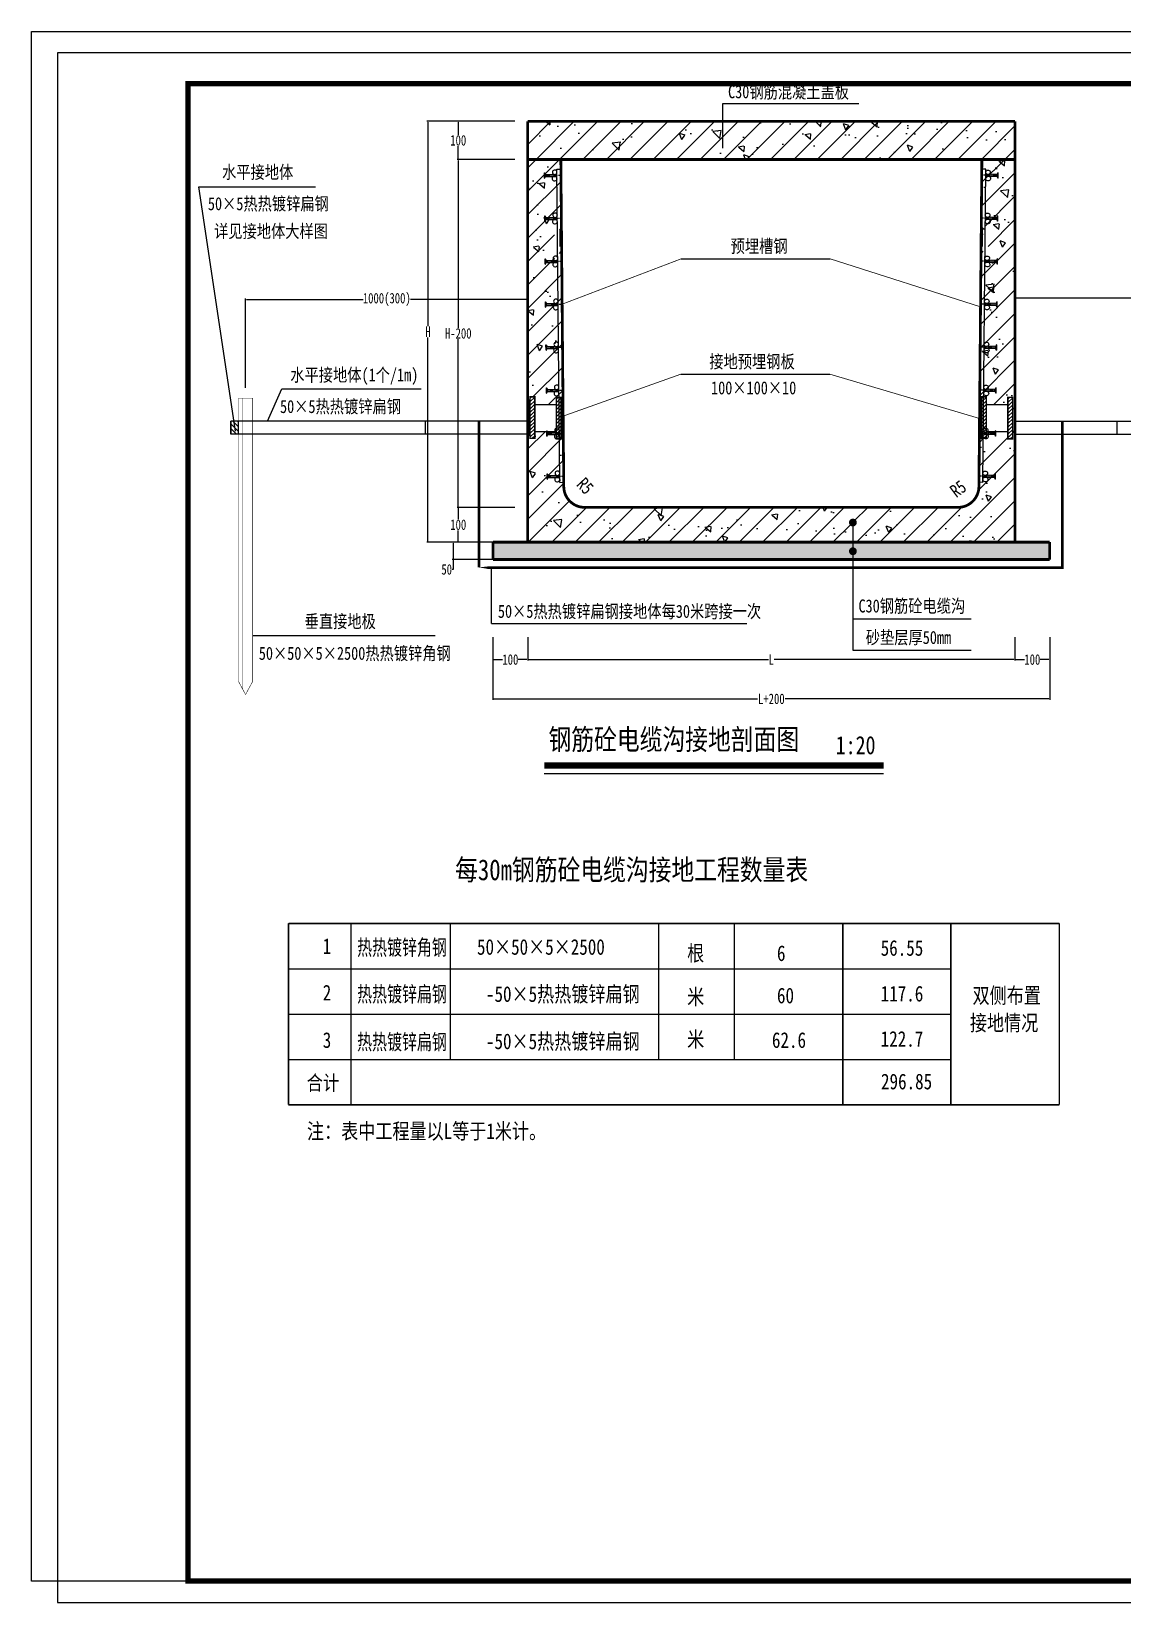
# Model space of a CAD drawing. Extents: x 468464 to 890083, y 3371610 to 6748633.
# Drawn here: x 470628.6 to 470837.6, y 3371609.6 to 3371910.7 of the extents above; entities that cross this region are included whole.
import ezdxf
from ezdxf.enums import TextEntityAlignment as Align

# ---------------------------------------------------------------- set-up
doc = ezdxf.new("R2010")
doc.units = 0
doc.header["$PDSIZE"] = 0.2
for name, pattern in [('CENTER2', [28.575000000000003, 19.05, -3.175, 3.175, -3.175]), ('DASHED', [0.75, 0.5, -0.25]), ('DOTE', [2.4200000000000004, 2, -0.2, 0.02, -0.2])]:
    doc.linetypes.add(name, pattern=pattern)
doc.layers.get('0').update_dxf_attribs({"linetype": 'CONTINUOUS'})
doc.layers.get('Defpoints').update_dxf_attribs({"linetype": 'CONTINUOUS'})
for name, color, linetype in [('AXE', 1, 'CENTER2'), ('GPSCOMMON', 7, 'CONTINUOUS'), ('PL', 210, 'CONTINUOUS'), ('PP-COM', 7, 'CONTINUOUS'), ('REIN', 1, 'CONTINUOUS'), ('TU', 2, 'CONTINUOUS'), ('图框', 7, 'CONTINUOUS'), ('批量', 7, 'CONTINUOUS'), ('文本', 3, 'CONTINUOUS'), ('标注', 4, 'CONTINUOUS'), ('钢筋', 6, 'CONTINUOUS')]:
    doc.layers.add(name, color=color, linetype=linetype)
doc.styles.get("Standard").update_dxf_attribs({"font": '', "width": 0.75})
doc.styles.add('XC02', font='', dxfattribs={"width": 0.8})
doc.styles.add('简宋体', font='', dxfattribs={"width": 0.8})
doc.styles.get('Standard').set_extended_font_data('SimSun')
doc.styles.get('XC02').set_extended_font_data('NSimSun')
doc.styles.get('简宋体').set_extended_font_data('NSimSun')
doc.dimstyles.get("Standard").update_dxf_attribs({"dimtxt": 2, "dimasz": 0.18, "dimexe": 0.18, "dimexo": 0.0625, "dimgap": 0.09, "dimtad": 0, "dimtih": 1, "dimtoh": 1, "dimzin": 0, "dimdsep": 46, "dimtxsty": 'Standard', "dimcen": 0.09, "dimadec": 0, "dimazin": 0, "dimtfac": 1, "dimtofl": 0, "dimtmove": 0, "dimatfit": 3, "dimfxl": 0.18, "dimtolj": 1, "dimtzin": 0, "dimarcsym": 0})
pattern_1 = [(44.99999999999995, (471432.4959023006, 3391451.93319536), (-2.245064030267284, 2.245064030267291), [])]

# ---------------------------------------------------------------- blocks, each defined once
blk = doc.blocks.new('*D22')
at = {"layer": 'Defpoints', "color": 0}
for p in [(470721.2590880781, 3371893.475137397), (470710.3374790174, 3371886.141804064), (470721.2590880781, 3371886.141804064)]:
    blk.add_point(p, dxfattribs=at)
at = {"layer": '标注', "color": 0, "lineweight": -2}
for p, q in [((470721.1965880781, 3371893.475137397), (470710.1574790174, 3371893.475137397)), ((470710.3374790174, 3371893.295137397), (470710.3374790174, 3371890.898470731)), ((470710.3374790174, 3371886.321804064), (470710.3374790174, 3371888.718470731)), ((470721.1965880781, 3371886.141804064), (470710.1574790174, 3371886.141804064))]:
    blk.add_line(p, q, dxfattribs=at)
at = {"layer": '标注', "color": 0}
for points in [[(470710.3074790174, 3371893.295137397), (470710.3674790174, 3371893.295137397), (470710.3374790174, 3371893.475137397)], [(470710.3074790174, 3371886.321804064), (470710.3674790174, 3371886.321804064), (470710.3374790174, 3371886.141804064)]]:
    blk.add_solid(points, dxfattribs=at)
at = {"layer": '标注', "color": 0, "insert": (470710.3374790169, 3371889.808470731), "char_height": 2, "attachment_point": 5}
blk.add_mtext('\\A1;100', dxfattribs=at)
blk = doc.blocks.new('*D23')
at = {"layer": 'Defpoints', "color": 0}
for p in [(470721.2590880781, 3371886.141804064), (470710.3374790174, 3371819.475137397), (470721.2590880781, 3371819.475137397)]:
    blk.add_point(p, dxfattribs=at)
at = {"layer": '标注', "color": 0, "lineweight": -2}
for p, q in [((470721.1965880781, 3371886.141804064), (470710.1574790174, 3371886.141804064)), ((470710.3374790174, 3371885.961804064), (470710.3374790174, 3371853.898470731)), ((470710.3374790174, 3371819.655137397), (470710.3374790174, 3371851.718470731)), ((470721.1965880781, 3371819.475137397), (470710.1574790174, 3371819.475137397))]:
    blk.add_line(p, q, dxfattribs=at)
at = {"layer": '标注', "color": 0}
for points in [[(470710.3074790174, 3371885.961804064), (470710.3674790174, 3371885.961804064), (470710.3374790174, 3371886.141804064)], [(470710.3074790174, 3371819.655137397), (470710.3674790174, 3371819.655137397), (470710.3374790174, 3371819.475137397)]]:
    blk.add_solid(points, dxfattribs=at)
at = {"layer": '标注', "color": 0, "insert": (470710.3374790169, 3371852.808470731), "char_height": 2, "attachment_point": 5}
blk.add_mtext('\\A1;H-200', dxfattribs=at)
blk = doc.blocks.new('*D24')
at = {"layer": 'Defpoints', "color": 0}
for p in [(470721.2590880781, 3371819.475137397), (470710.3374790174, 3371812.808470731), (470721.2590880781, 3371812.808470731)]:
    blk.add_point(p, dxfattribs=at)
at = {"layer": '标注', "color": 0, "lineweight": -2}
for p, q in [((470721.1965880781, 3371819.475137397), (470710.1574790174, 3371819.475137397)), ((470710.3374790174, 3371819.295137397), (470710.3374790174, 3371817.231804064)), ((470710.3374790174, 3371812.988470731), (470710.3374790174, 3371815.051804064)), ((470721.1965880781, 3371812.808470731), (470710.1574790174, 3371812.808470731))]:
    blk.add_line(p, q, dxfattribs=at)
at = {"layer": '标注', "color": 0}
for points in [[(470710.3074790174, 3371819.295137397), (470710.3674790174, 3371819.295137397), (470710.3374790174, 3371819.475137397)], [(470710.3074790174, 3371812.988470731), (470710.3674790174, 3371812.988470731), (470710.3374790174, 3371812.808470731)]]:
    blk.add_solid(points, dxfattribs=at)
at = {"layer": '标注', "color": 0, "insert": (470710.3374790169, 3371816.141804064), "char_height": 2, "attachment_point": 5}
blk.add_mtext('\\A1;100', dxfattribs=at)
blk = doc.blocks.new('*D25')
at = {"layer": 'Defpoints', "color": 0}
for p in [(470721.2590880781, 3371812.808470731), (470709.3464237407, 3371809.475137397), (470721.2590880781, 3371809.475137397)]:
    blk.add_point(p, dxfattribs=at)
at = {"layer": '标注', "color": 0, "lineweight": -2}
for p, q in [((470721.1965880781, 3371812.808470731), (470709.1664237407, 3371812.808470731)), ((470709.3464237407, 3371812.628470731), (470709.3464237407, 3371809.655137397)), ((470721.1965880781, 3371809.475137397), (470709.1664237407, 3371809.475137397)), ((470709.3464237407, 3371809.475137397), (470709.3464237407, 3371807.568430682)), ((470709.3464237407, 3371807.568430682), (470709.1664237407, 3371807.568430682))]:
    blk.add_line(p, q, dxfattribs=at)
at = {"layer": '标注', "color": 0}
for points in [[(470709.3164237406, 3371812.628470731), (470709.3764237407, 3371812.628470731), (470709.3464237407, 3371812.808470731)], [(470709.3164237406, 3371809.655137397), (470709.3764237407, 3371809.655137397), (470709.3464237407, 3371809.475137397)]]:
    blk.add_solid(points, dxfattribs=at)
at = {"layer": '标注', "color": 0, "insert": (470708.1264237402, 3371807.568430682), "char_height": 2, "attachment_point": 5}
blk.add_mtext('\\A1;50', dxfattribs=at)
blk = doc.blocks.new('*D26')
at = {"layer": 'Defpoints', "color": 0}
for p in [(470720.7258836136, 3371893.475137397), (470704.5199634954, 3371812.808470731), (470720.7258836136, 3371812.808470731)]:
    blk.add_point(p, dxfattribs=at)
at = {"layer": '标注', "color": 0, "lineweight": -2}
for p, q in [((470720.6633836136, 3371893.475137397), (470704.3399634954, 3371893.475137397)), ((470704.5199634954, 3371893.295137397), (470704.5199634954, 3371854.231804064)), ((470704.5199634954, 3371812.988470731), (470704.5199634954, 3371852.051804064)), ((470720.6633836136, 3371812.808470731), (470704.3399634954, 3371812.808470731))]:
    blk.add_line(p, q, dxfattribs=at)
at = {"layer": '标注', "color": 0}
for points in [[(470704.4899634953, 3371893.295137397), (470704.5499634954, 3371893.295137397), (470704.5199634954, 3371893.475137397)], [(470704.4899634953, 3371812.988470731), (470704.5499634954, 3371812.988470731), (470704.5199634954, 3371812.808470731)]]:
    blk.add_solid(points, dxfattribs=at)
at = {"layer": '标注', "color": 0, "insert": (470704.5199634949, 3371853.141804064), "char_height": 2, "attachment_point": 5}
blk.add_mtext('\\A1;H', dxfattribs=at)
blk = doc.blocks.new('*D27')
at = {"layer": 'Defpoints', "color": 0}
for p in [(470716.9896857399, 3371790.514914789), (470823.6563524065, 3371790.514914789), (470823.6563524065, 3371782.764546426)]:
    blk.add_point(p, dxfattribs=at)
at = {"layer": '标注', "color": 0, "lineweight": -2}
for p, q in [((470716.9896857399, 3371790.452414789), (470716.9896857399, 3371782.584546425)), ((470823.6563524065, 3371790.452414789), (470823.6563524065, 3371782.584546425)), ((470717.1696857398, 3371782.764546426), (470767.6538524065, 3371782.764546426)), ((470823.4763524065, 3371782.764546426), (470772.9921857399, 3371782.764546426))]:
    blk.add_line(p, q, dxfattribs=at)
at = {"layer": '标注', "color": 0}
for points in [[(470717.1696857398, 3371782.794546425), (470717.1696857398, 3371782.734546426), (470716.9896857399, 3371782.764546426)], [(470823.4763524065, 3371782.794546425), (470823.4763524065, 3371782.734546426), (470823.6563524065, 3371782.764546426)]]:
    blk.add_solid(points, dxfattribs=at)
at = {"layer": '标注', "color": 0, "insert": (470770.3230190732, 3371782.764546426), "char_height": 2, "attachment_point": 5}
blk.add_mtext('\\A1;L+200', dxfattribs=at)
blk = doc.blocks.new('*D28')
at = {"layer": 'Defpoints', "color": 0}
for p in [(470716.9896857399, 3371794.666442458), (470723.6563524065, 3371794.666442458), (470723.6563524065, 3371790.296113736)]:
    blk.add_point(p, dxfattribs=at)
at = {"layer": '标注', "color": 0, "lineweight": -2}
for p, q in [((470716.9896857399, 3371794.603942458), (470716.9896857399, 3371790.116113736)), ((470723.6563524065, 3371794.603942458), (470723.6563524065, 3371790.116113736)), ((470717.1696857398, 3371790.296113736), (470718.8080190732, 3371790.296113736)), ((470723.4763524065, 3371790.296113736), (470721.8380190732, 3371790.296113736))]:
    blk.add_line(p, q, dxfattribs=at)
at = {"layer": '标注', "color": 0}
for points in [[(470717.1696857398, 3371790.326113736), (470717.1696857398, 3371790.266113737), (470716.9896857399, 3371790.296113736)], [(470723.4763524065, 3371790.326113736), (470723.4763524065, 3371790.266113737), (470723.6563524065, 3371790.296113736)]]:
    blk.add_solid(points, dxfattribs=at)
at = {"layer": '标注', "color": 0, "insert": (470720.3230190732, 3371790.296113736), "char_height": 2, "attachment_point": 5}
blk.add_mtext('\\A1;100', dxfattribs=at)
blk = doc.blocks.new('*D29')
at = {"layer": 'Defpoints', "color": 0}
for p in [(470723.6563555161, 3371794.671086057), (470816.9896438872, 3371794.541442472), (470816.9896438872, 3371790.296113736)]:
    blk.add_point(p, dxfattribs=at)
at = {"layer": '标注', "color": 0, "lineweight": -2}
for p, q in [((470723.6563555161, 3371794.608586057), (470723.6563555161, 3371790.116113736)), ((470816.9896438872, 3371794.478942472), (470816.9896438872, 3371790.116113736)), ((470723.836355516, 3371790.296113736), (470769.766333035, 3371790.296113736)), ((470816.8096438872, 3371790.296113736), (470770.8796663682, 3371790.296113736))]:
    blk.add_line(p, q, dxfattribs=at)
at = {"layer": '标注', "color": 0}
for points in [[(470723.836355516, 3371790.326113736), (470723.836355516, 3371790.266113737), (470723.6563555161, 3371790.296113736)], [(470816.8096438872, 3371790.326113736), (470816.8096438872, 3371790.266113737), (470816.9896438872, 3371790.296113736)]]:
    blk.add_solid(points, dxfattribs=at)
at = {"layer": '标注', "color": 0, "insert": (470770.3229997016, 3371790.296113736), "char_height": 2, "attachment_point": 5}
blk.add_mtext('\\A1;L', dxfattribs=at)
blk = doc.blocks.new('*D30')
at = {"layer": 'Defpoints', "color": 0}
for p in [(470816.9896857399, 3371794.666442458), (470823.6563524065, 3371794.666442458), (470823.6563524065, 3371790.296113736)]:
    blk.add_point(p, dxfattribs=at)
at = {"layer": '标注', "color": 0, "lineweight": -2}
for p, q in [((470816.9896857399, 3371794.603942458), (470816.9896857399, 3371790.116113736)), ((470823.6563524065, 3371794.603942458), (470823.6563524065, 3371790.116113736)), ((470817.1696857398, 3371790.296113736), (470818.8080190732, 3371790.296113736)), ((470823.4763524065, 3371790.296113736), (470821.8380190732, 3371790.296113736))]:
    blk.add_line(p, q, dxfattribs=at)
at = {"layer": '标注', "color": 0}
for points in [[(470817.1696857398, 3371790.326113736), (470817.1696857398, 3371790.266113737), (470816.9896857399, 3371790.296113736)], [(470823.4763524065, 3371790.326113736), (470823.4763524065, 3371790.266113737), (470823.6563524065, 3371790.296113736)]]:
    blk.add_solid(points, dxfattribs=at)
at = {"layer": '标注', "color": 0, "insert": (470820.3230190732, 3371790.296113736), "char_height": 2, "attachment_point": 5}
blk.add_mtext('\\A1;100', dxfattribs=at)
blk = doc.blocks.new('*D31')
at = {"layer": 'Defpoints', "color": 0}
for p in [(470723.7036799752, 3371859.308170541), (470669.5924863773, 3371842.33908035), (470723.7036799752, 3371842.33908035)]:
    blk.add_point(p, dxfattribs=at)
at = {"layer": 'PP-COM', "color": 0, "lineweight": -2}
for p, q in [((470669.5924863773, 3371842.40158035), (470669.5924863773, 3371859.488170541)), ((470669.7724863773, 3371859.308170541), (470692.1122498429, 3371859.308170541)), ((470723.5236799752, 3371859.308170541), (470701.1839165096, 3371859.308170541)), ((470723.7036799752, 3371842.40158035), (470723.7036799752, 3371859.488170541))]:
    blk.add_line(p, q, dxfattribs=at)
at = {"layer": 'PP-COM', "color": 0}
for points in [[(470669.7724863773, 3371859.338170541), (470669.7724863773, 3371859.278170541), (470669.5924863773, 3371859.308170541)], [(470723.5236799752, 3371859.338170541), (470723.5236799752, 3371859.278170541), (470723.7036799752, 3371859.308170541)]]:
    blk.add_solid(points, dxfattribs=at)
at = {"layer": 'PP-COM', "color": 0, "insert": (470696.6480831762, 3371859.308170541), "char_height": 2, "attachment_point": 5}
blk.add_mtext('\\A1;1000(300)', dxfattribs=at)
blk = doc.blocks.new('*D32')
at = {"layer": 'Defpoints', "color": 0}
for p in [(470816.9896857398, 3371859.663974748), (470816.9896857398, 3371842.40158035), (470871.8873568259, 3371842.40158035)]:
    blk.add_point(p, dxfattribs=at)
at = {"layer": 'PP-COM', "color": 0, "lineweight": -2}
for p, q in [((470816.9896857398, 3371842.46408035), (470816.9896857398, 3371859.843974749)), ((470871.8873568259, 3371842.46408035), (470871.8873568259, 3371859.843974749)), ((470817.1696857398, 3371859.663974748), (470839.9026879495, 3371859.663974748)), ((470871.7073568259, 3371859.663974748), (470848.9743546162, 3371859.663974748))]:
    blk.add_line(p, q, dxfattribs=at)
at = {"layer": 'PP-COM', "color": 0}
for points in [[(470817.1696857398, 3371859.693974748), (470817.1696857398, 3371859.633974749), (470816.9896857398, 3371859.663974748)], [(470871.7073568259, 3371859.693974748), (470871.7073568259, 3371859.633974749), (470871.8873568259, 3371859.663974748)]]:
    blk.add_solid(points, dxfattribs=at)
at = {"layer": 'PP-COM', "color": 0, "insert": (470844.4385212829, 3371859.663974748), "char_height": 2, "attachment_point": 5}
blk.add_mtext('\\A1;1000(300)', dxfattribs=at)
blk = doc.blocks.new('anchor')
at = {"layer": 'AXE', "color": 251, "linetype": 'DOTE', "ltscale": 0.1}
blk.add_line((972817.0503855292, -242657.0675633852), (973777.0503855292, -242657.0675633852), dxfattribs=at)
at = {"layer": 'REIN', "linetype": 'Continuous'}
for p, q in [((972817.0503855292, -242807.0675633852), (972817.0503855292, -242507.0675633852)), ((972817.0503855292, -242507.0675633852), (972837.0503855292, -242507.0675633852)), ((972817.0503855292, -242564.9790177071), (972837.0503855292, -242564.9790177071)), ((972817.0503855292, -242657.0675633852), (972837.0503855292, -242657.0675633852)), ((972817.0503855292, -242745.3366053549), (972837.0503855292, -242745.3366053549)), ((972817.0503855292, -242807.0675633852), (972837.0503855292, -242807.0675633852)), ((972837.0503855292, -242807.0675633852), (972837.0503855292, -242507.0675633852)), ((972837.0503855292, -242517.0675633852), (972877.0503855292, -242597.0675633852)), ((972837.0503855292, -242797.0675633852), (972877.0503855292, -242717.0675633852)), ((972877.0503855292, -242597.0675633852), (973487.0503855292, -242597.0675633852)), ((972877.0503855292, -242717.0675633852), (972877.0503855292, -242597.0675633852)), ((972877.0503855292, -242717.0675633852), (973487.0503855292, -242717.0675633852)), ((972877.0503855292, -242717.0675633852), (972877.0503855292, -242717.0675633852)), ((973467.0503855292, -242597.0675633852), (973467.0503855292, -242717.0675633852)), ((973487.0503855292, -242597.0675633852), (973519.1438612695, -242559.2966869849)), ((973487.0503855292, -242597.0675633852), (973487.0503855292, -242717.0675633852)), ((973487.0503855292, -242717.0675633852), (973520.9722863444, -242754.8384397849)), ((973547.0503855293, -242469.853967885), (973547.0503855292, -242449.293433007))]:
    blk.add_line(p, q, dxfattribs=at)
for centre, radius, start, end in [((973415.1896960151, -242477.787688197), 132.0991497215213, 321.9005046836475, 3.44318954000116), ((973402.9485898829, -242837.7727173387), 144.2486995428339, 357.4139602319349, 35.09539660092105)]:
    blk.add_arc(centre, radius, start, end, dxfattribs=at)
blk = doc.blocks.new('channel')
at = {"layer": 'REIN', "linetype": 'Continuous'}
for p, q in [((985737.702346428, -270799.7705631467), (985737.702346428, -252599.7705631467)), ((985737.702346428, -252599.7705631467), (985967.702346428, -252599.7705631467)), ((985967.702346428, -270799.7705631467), (985967.702346428, -252599.7705631467)), ((985737.7023464278, -270636.9841586464), (985737.702346428, -270705.6123052601)), ((985737.702346428, -270799.7705631467), (985967.702346428, -270799.7705631467))]:
    blk.add_line(p, q, dxfattribs=at)
at = {"layer": 'REIN', "color": 1, "linetype": 'Continuous'}
for p in [(12190.65196089877, -10292.70299976147), (12190.65196089877, -10292.70299976147), (12190.65196089877, -12792.70299976147), (12190.65196089877, -15292.70299976147), (12190.65196089877, -15292.70299976147), (12190.65196089877, -17792.70299976147), (12190.65196089877, -20292.70299976147), (12190.65196089877, -20292.70299976147), (12190.65196089877, -22792.70299976147), (12190.65196089877, -25292.70299976147), (12190.65196089877, -27792.70299976147)]:
    blk.add_blockref('anchor', p, dxfattribs=at)

msp = doc.modelspace()

# ---------------------------------------------------------------- hatches: boundary and pattern name
h = msp.add_hatch()
h.set_pattern_fill('ANSI31', color=4, scale=0.9999999999999993, angle=37.88199843265832, style=0)
h.set_pattern_definition(pattern_1)
h.paths.add_polyline_path([(470816.9896857398, 3371893.475137397), (470723.6563524065, 3371893.475137397), (470723.6563524065, 3371886.141804064), (470810.6563524065, 3371886.141804064), (470816.9896857399, 3371886.141804064)])
at = {"layer": 'PP-COM'}
h = msp.add_hatch(dxfattribs=at)
h.set_pattern_fill('ANSI31', color=4, scale=0.9999999999999993, angle=37.88199843265832, style=0)
h.set_pattern_definition(pattern_1)
h.paths.add_polyline_path([(470816.9896857398, 3371886.141804064), (470810.6563524065, 3371886.141804064), (470810.2087368916, 3371836.498665826), (470810.6008971781, 3371836.382337228), (470810.600897178, 3371840.649064934), (470811.5185219063, 3371840.649064934), (470811.5185219063, 3371839.161993466), (470815.6470522106, 3371839.161993466), (470815.6470522106, 3371840.55386746), (470816.5646769389, 3371840.55386746), (470816.5646769389, 3371832.610224093), (470815.6470522106, 3371832.610224093), (470815.6470522106, 3371833.98079202), (470811.5185219063, 3371833.98079202), (470811.5185219063, 3371832.705421567), (470810.6008971781, 3371832.705421567), (470810.600897178, 3371836.382337228), (470810.2087368916, 3371836.498665826), (470810.0909829193, 3371823.439072206, -0.411575173038711), (470806.0911455099, 3371819.475137397), (470734.5548926364, 3371819.475137397, -0.4115751730389768), (470730.555055227, 3371823.439072206), (470730.4329055354, 3371836.986176412), (470730.0474690047, 3371836.84878285), (470730.0474690047, 3371832.610224093), (470729.1298442764, 3371832.610224093), (470729.1298442764, 3371833.98079202), (470725.0013139722, 3371833.98079202), (470725.0013139722, 3371832.705421567), (470724.0836892438, 3371832.705421567), (470724.0836892438, 3371840.649064934), (470725.0013139722, 3371840.649064934), (470725.0013139722, 3371839.161993466), (470729.1298442764, 3371839.161993466), (470729.1298442764, 3371840.55386746), (470730.0474690047, 3371840.55386746), (470730.0474690047, 3371836.84878285), (470730.4329055354, 3371836.986176412), (470729.9896857399, 3371886.141804064), (470723.6563524065, 3371886.141804064), (470723.6563524065, 3371812.808470731), (470785.9493591469, 3371812.808470731), (470785.9493591469, 3371816.190159291, -0.4142135623780676), (470785.5743591469, 3371816.565159291, -1), (470786.3243591469, 3371816.565159291, -0.4142135623674122), (470785.9493591469, 3371816.190159291), (470785.9493591469, 3371812.808470731), (470816.9896857399, 3371812.808470731)])
h.paths.add_polyline_path([(470729.7054689799, 3371865.202684213), (470728.7878442516, 3371865.202684213), (470728.7878442516, 3371873.146327581), (470729.7054689799, 3371873.146327581)], flags=16)
h.paths.add_polyline_path([(470810.924942727, 3371865.380765583), (470810.924942727, 3371873.32440895), (470811.8425674553, 3371873.32440895), (470811.8425674553, 3371865.380765583)], flags=16)
at = {"layer": 'TU'}
h = msp.add_hatch(dxfattribs=at)
h.set_pattern_fill('AR-CONC', color=256, scale=0.06669999999999991, angle=127.8819984326584, style=0)
h.set_pattern_definition([(139.9999999999997, (471601.5192637322, 3389760.124479449), (1.063137005444855, 12.15171742203346), [1.270634999999998, -13.97698499999998]), (85.00000000000013, (471601.5192637322, 3389760.124479449), (-12.7434780802414, -2.35069649257697), [1.016507999999996, -11.18158799999997]), (190.4509999999999, (471601.6078580072, 3389761.137118849), (-11.68028307761345, 9.801064861119492), [1.079872999999995, -11.87860299999996]), (136.1841999999998, (471598.1309037321, 3389760.124479449), (2.804223273112928, 18.08097202750506), [1.905952499999995, -20.96547749999993]), (186.6355999999998, (471598.3645871822, 3389761.631225779), (-16.50328457786625, 15.83486243889804), [1.619809499999996, -17.81790449999994]), (81.18400000000001, (471598.1309037321, 3389760.124479449), (-16.50325536130184, 15.83488720778941), [1.524761999999999, -16.77238199999999]), (110.9999999999999, (471598.9779937322, 3389761.818659449), (6.821110085068073, 10.11271248502005), [1.270634999999996, -13.97698499999996]), (56.00000000000002, (471598.9779937322, 3389761.818659449), (-12.28533734035868, 4.12219529078808), [1.016507999999998, -11.18158799999999]), (161.4513999999998, (471599.5464178022, 3389762.661380599), (-5.464254609661006, 14.2348799343673), [1.079872999999998, -11.87860299999998]), (127.4999999999998, (471601.5192637322, 3389760.124479449), (-5.639821092839311, 0.206009836814482), [0, -11.04605359999992, 0, -11.35100599999993, 0, -11.22394249999993]), (97.49999999999977, (471601.5192637322, 3389760.124479449), (-6.682044340368559, 4.456871489437402), [0, -6.471767599999984, 0, -10.79192659999997, 0, -4.277804499999985]), (57.49999999999999, (471601.5192637322, 3389756.346458049), (0.3821072243113335, 9.043892697630316), [0, -4.235449999999994, 0, -13.21460399999999, 0, -17.53476299999998]), (47.49999999999996, (471601.5192637322, 3389754.652278049), (-1.695946951923294, 9.880216398447402), [0, -5.506084999999984, 0, -8.775852399999968, 0, -12.45222299999996])])
h.paths.add_polyline_path([(470723.6998547183, 3371893.475137397), (470723.6998547183, 3371886.141804064), (470810.6563524065, 3371886.141804064), (470816.946183428, 3371886.141804064), (470816.946183428, 3371893.475137397)])
h.paths.add_polyline_path([(470729.9896857399, 3371886.141804064), (470723.6563524065, 3371886.141804064), (470723.6563524065, 3371812.808470731), (470744.6063666738, 3371812.808470731), (470744.6063666738, 3371815.094207955), (470740.6647498354, 3371815.094207955), (470744.6063666738, 3371819.475137397), (470734.5548926364, 3371819.475137397, -0.4115751730387133), (470730.555055227, 3371823.439072206), (470730.4329055354, 3371836.986176412), (470730.0474690047, 3371836.84878285), (470730.0474690047, 3371832.610224093), (470729.1298442764, 3371832.610224093), (470729.1298442764, 3371833.98079202), (470725.0013139722, 3371833.98079202), (470725.0013139722, 3371832.705421567), (470724.0836892438, 3371832.705421567), (470724.0836892438, 3371840.649064934), (470725.0013139722, 3371840.649064934), (470725.0013139722, 3371839.161993466), (470729.1298442764, 3371839.161993466), (470729.1298442764, 3371840.55386746), (470730.0474690047, 3371840.55386746), (470730.0474690047, 3371836.84878285), (470730.4329055354, 3371836.986176412)])
h.paths.add_polyline_path([(470728.7878442516, 3371865.202684213), (470728.7878442516, 3371873.146327581), (470729.7054689799, 3371873.146327581), (470729.7054689799, 3371865.202684213)], flags=16)
h.paths.add_polyline_path([(470816.9896857398, 3371886.141804064), (470810.6563524065, 3371886.141804064), (470810.2087368916, 3371836.498665826), (470810.6008971781, 3371836.382337228), (470810.600897178, 3371840.649064934), (470811.5185219063, 3371840.649064934), (470811.5185219063, 3371839.161993466), (470815.6470522106, 3371839.161993466), (470815.6470522106, 3371840.55386746), (470816.5646769389, 3371840.55386746), (470816.5646769389, 3371832.610224093), (470815.6470522106, 3371832.610224093), (470815.6470522106, 3371833.98079202), (470811.5185219063, 3371833.98079202), (470811.5185219063, 3371832.705421567), (470810.6008971781, 3371832.705421567), (470810.6008971781, 3371836.382337228), (470810.2087368916, 3371836.498665826), (470810.0909829193, 3371823.439072206, -0.4115751730387112), (470806.0911455099, 3371819.475137397), (470744.6063666738, 3371819.475137397), (470748.5479835122, 3371815.094207955), (470744.6063666738, 3371815.094207955), (470744.6063666738, 3371812.808470731), (470785.9493591469, 3371812.808470731), (470785.9493591469, 3371816.315159291, -0.4142135623784228), (470785.6993591469, 3371816.565159291, -1), (470786.1993591469, 3371816.565159291, -0.4142135623677673), (470785.9493591469, 3371816.315159291), (470785.9493591469, 3371812.808470731), (470816.9896857399, 3371812.808470731)])
h.paths.add_polyline_path([(470811.8425674553, 3371865.380765583), (470810.924942727, 3371865.380765583), (470810.924942727, 3371873.32440895), (470811.8425674553, 3371873.32440895)], flags=16)
h = msp.add_hatch(dxfattribs=at)
h.set_pattern_fill('AR-SAND', color=256, scale=0.03333333333333328, angle=-8.905553108097847e-14, style=0)
h.set_pattern_definition([(37.49999999999994, (471297.948235867, 3371846.321606886), (-0.05333437653279871, 1.631377457764474), [0, -1.286933333333321, 0, -1.43933333333332, 0, -1.375833333333321]), (7.499999999999932, (471297.948235867, 3371846.321606886), (1.498410943793346, 2.38941700189451), [0, -0.6942666666666616, 0, -1.159933333333323, 0, -0.4444999999999975]), (327.4999999999995, (471296.906835867, 3371846.321606886), (2.636641234138193, 0.004790615595148706), [0, -0.4233333333333325, 0, -1.523999999999996, 0, -1.989666666666663]), (317.4999999999996, (471296.906835867, 3371846.321606886), (2.545188174907658, 0.7430977441907156), [0, -0.2116666666666662, 0, -0.9990666666666645, 0, -1.142999999999997])])
h.paths.add_polyline_path([(470823.6563524065, 3371809.475137397), (470823.6563524065, 3371812.808470731), (470716.9896857399, 3371812.808470731), (470716.9896857398, 3371809.475137397)])
at = {"layer": '标注'}
h = msp.add_hatch(dxfattribs=at)
h.set_pattern_fill('ANSI31', color=256, scale=0.1499999999999998, angle=37.88199843265832, style=0)
h.set_pattern_definition([(44.99999999999995, (471534.8166526881, 3389091.681685422), (-0.3367596045400925, 0.3367596045400936), [])])
h.paths.add_polyline_path([(470725.0013139722, 3371840.649064934), (470724.0836892438, 3371840.649064934), (470724.0836892438, 3371832.705421567), (470725.0013139722, 3371832.705421567)])
h = msp.add_hatch(dxfattribs=at)
h.set_pattern_fill('ANSI31', color=256, scale=0.1499999999999998, angle=37.88199843265832, style=0)
h.set_pattern_definition([(44.99999999999995, (471530.913568458, 3389091.378607278), (-0.3367596045400925, 0.3367596045400936), [])])
h.paths.add_polyline_path([(470730.0474690047, 3371840.55386746), (470729.1298442764, 3371840.55386746), (470729.1298442764, 3371832.610224093), (470730.0474690047, 3371832.610224093)])
h = msp.add_hatch(dxfattribs=at)
h.set_pattern_fill('ANSI31', color=256, scale=0.1499999999999998, angle=37.88199843265832, style=0)
h.set_pattern_definition([(44.99999999999995, (471621.3338606223, 3389091.681685422), (-0.3367596045400925, 0.3367596045400936), [])])
h.paths.add_polyline_path([(470811.5185219063, 3371840.649064934), (470810.600897178, 3371840.649064934), (470810.6008971781, 3371832.705421567), (470811.5185219063, 3371832.705421567)])
h = msp.add_hatch(dxfattribs=at)
h.set_pattern_fill('ANSI31', color=256, scale=0.1499999999999998, angle=37.88199843265832, style=0)
h.set_pattern_definition([(44.99999999999995, (471617.4307763922, 3389091.378607278), (-0.3367596045400925, 0.3367596045400936), [])])
h.paths.add_polyline_path([(470816.5646769389, 3371840.55386746), (470815.6470522106, 3371840.55386746), (470815.6470522106, 3371832.610224093), (470816.5646769389, 3371832.610224093)])

# ---------------------------------------------------------------- linework, layer by layer
msp.add_line((470666.7979494568, 3371833.526555238), (470666.7979494568, 3371836.026555238))
at = {"color": 4}
for p, q in [((470704.0491749184, 3371833.526555238), (470704.0491749184, 3371836.026555238)), ((470836.5968632278, 3371833.526555238), (470836.5968632278, 3371836.026555238))]:
    msp.add_line(p, q, dxfattribs=at)
at = {"layer": 'GPSCOMMON'}
for p, q in [((470761.0103444191, 3371896.899275478), (470787.0931495486, 3371896.899275478)), ((470761.0103444191, 3371888.312951261), (470761.0103444191, 3371896.899275478)), ((470729.8836605301, 3371869.475137397), (470729.8836605301, 3371872.808470731)), ((470811.1623776162, 3371872.808470731), (470810.7623776163, 3371872.808470731)), ((470810.7623776163, 3371869.475137397), (470810.7623776163, 3371872.808470731)), ((470753.0490951868, 3371867.136067397), (470781.6045245972, 3371867.136067397)), ((470752.9506295441, 3371845.01289433), (470781.5060589545, 3371845.01289433)), ((470724.0134397076, 3371836.514358275), (470724.0134397076, 3371839.847691608)), ((470810.4368538553, 3371836.514358275), (470810.4368538553, 3371839.847691608)), ((470724.0134397076, 3371836.514358275), (470724.0134397076, 3371833.181024942)), ((470730.209184291, 3371836.514358275), (470730.209184291, 3371833.181024942)), ((470810.4368538553, 3371836.514358275), (470810.4368538553, 3371833.181024942)), ((470785.9493591469, 3371816.239540932), (470785.9493591469, 3371798.403833717)), ((470722.3371634062, 3371812.808470731), (470715.2687647835, 3371812.808470731)), ((470722.3371634062, 3371809.475137397), (470709.8315331972, 3371809.475137397)), ((470785.9493591469, 3371798.403833717), (470785.9493591469, 3371792.106406058)), ((470785.9493591469, 3371798.132219817), (470808.6132849144, 3371798.132219817)), ((470785.9493591469, 3371792.106406058), (470808.6132849144, 3371792.106406058)), ((470726.8200016166, 3371768.479832537), (470791.8167975671, 3371768.479832537))]:
    msp.add_line(p, q, dxfattribs=at)
at = {"layer": 'GPSCOMMON', "color": 6}
for p, q in [((470677.8169729731, 3371739.74488464), (470825.4776914667, 3371739.74488464)), ((470677.8169729731, 3371739.74488464), (470825.4776914667, 3371739.74488464)), ((470708.8470323422, 3371713.67059458), (470708.8470323422, 3371739.74488464)), ((470748.7951392613, 3371713.67059458), (470748.7951392613, 3371739.74488464)), ((470763.2663702447, 3371713.67059458), (470763.2663702447, 3371739.74488464)), ((470677.8169729731, 3371731.053454619), (470804.7405843927, 3371731.053454619)), ((470678.3913263162, 3371731.053454619), (470804.7405843927, 3371731.053454619)), ((470677.8169729731, 3371722.362024599), (470804.7405843927, 3371722.362024599)), ((470678.3913263162, 3371722.362024599), (470784.5778306618, 3371722.362024599)), ((470677.8169729731, 3371713.67059458), (470804.7405843927, 3371713.67059458)), ((470677.8169729731, 3371704.979164559), (470825.4776914667, 3371704.979164559))]:
    msp.add_line(p, q, dxfattribs=at)
at = {"layer": 'GPSCOMMON', "lineweight": 20}
for points, const_width in [([(470723.6563524065, 3371893.475137397), (470816.9896857398, 3371893.475137397)], 0.5249999999999992), ([(470723.6563524065, 3371812.808470731), (470723.6563524065, 3371893.475137397)], 0.5249999999999992), ([(470816.9896857399, 3371812.808470731), (470816.9896857398, 3371893.475137397)], 0.5249999999999992), ([(470723.6563524065, 3371886.141804064), (470810.6563524065, 3371886.141804064)], 0.5249999999999992), ([(470730.555055227, 3371823.439072206), (470729.9896857399, 3371886.141804064)], 0.5249999999999992), ([(470810.6563524065, 3371886.141804064), (470810.0909829193, 3371823.439072206)], 0.5249999999999992), ([(470810.6563524065, 3371886.141804064), (470816.9896857398, 3371886.141804064)], 0.5249999999999992), ([(470725.0013139722, 3371839.161993466), (470729.1298442764, 3371839.161993466)], 0.2999999999999997), ([(470811.5185219063, 3371839.161993466), (470815.6470522106, 3371839.161993466)], 0.2999999999999997), ([(470725.0013139722, 3371833.98079202), (470729.1434809481, 3371833.98079202)], 0.2999999999999997), ([(470811.5185219063, 3371833.98079202), (470815.6606888823, 3371833.98079202)], 0.2999999999999997), ([(470734.5548926364, 3371819.475137397), (470806.0911455099, 3371819.475137397)], 0.5249999999999992), ([(470716.9896857399, 3371812.808470731), (470823.6563524065, 3371812.808470731)], 0.5249999999999992), ([(470716.9896857398, 3371809.475137397), (470716.9896857399, 3371812.808470731)], 0.5249999999999992), ([(470823.6563524065, 3371809.475137397), (470823.6563524065, 3371809.475137397), (470823.6563524065, 3371812.808470731)], 0.5249999999999992), ([(470716.9896857398, 3371809.475137397), (470823.6563524065, 3371809.475137397)], 0.5249999999999992)]:
    msp.add_lwpolyline(points, dxfattribs=dict(at, const_width=const_width))
at = {"layer": 'GPSCOMMON', "lineweight": 20, "const_width": 0.2999999999999997}
for points in [[(470724.0836892438, 3371840.649064934), (470725.0013139722, 3371840.649064934), (470725.0013139722, 3371832.705421567), (470724.0836892438, 3371832.705421567)], [(470729.1298442764, 3371840.55386746), (470730.0474690047, 3371840.55386746), (470730.0474690047, 3371832.610224093), (470729.1298442764, 3371832.610224093)], [(470810.600897178, 3371840.649064934), (470811.5185219063, 3371840.649064934), (470811.5185219063, 3371832.705421567), (470810.6008971781, 3371832.705421567)], [(470815.6470522106, 3371840.55386746), (470816.5646769389, 3371840.55386746), (470816.5646769389, 3371832.610224093), (470815.6470522106, 3371832.610224093)]]:
    msp.add_lwpolyline(points, close=True, dxfattribs=at)
at = {"layer": 'GPSCOMMON', "lineweight": 20, "const_width": 0.5249999999999992}
for points in [[(470730.555055227, 3371823.439072206, 0.4115751730387133), (470734.5548926364, 3371819.475137397, 0.4115751730387133)], [(470806.0911455099, 3371819.475137397, 0.4115751730387113), (470810.0909829193, 3371823.439072206, 0.4115751730387113)]]:
    msp.add_lwpolyline(points, format="xyb", dxfattribs=at)
at = {"layer": 'GPSCOMMON', "lineweight": 20, "const_width": 0.7499999999999993}
for points in [[(470785.5743591469, 3371816.565159291, 1), (470786.3243591469, 3371816.565159291, 1)], [(470785.5743591469, 3371811.063508017, 1), (470786.3243591469, 3371811.063508017, 1)]]:
    msp.add_lwpolyline(points, format="xyb", close=True, dxfattribs=at)
at = {"layer": 'GPSCOMMON', "const_width": 0.4999999999999996}
for points in [[(470785.6993591469, 3371816.565159291, 1), (470786.1993591469, 3371816.565159291, 1)], [(470785.6993591469, 3371811.063508017, 1), (470786.1993591469, 3371811.063508017, 1)]]:
    msp.add_lwpolyline(points, format="xyb", close=True, dxfattribs=at)
at = {"layer": 'GPSCOMMON', "const_width": 1.199999999999999}
msp.add_lwpolyline([(470726.8200016166, 3371769.979762485), (470791.8167975671, 3371769.979762485)], dxfattribs=at)
at = {"layer": 'GPSCOMMON', "color": 6, "const_width": 0.2571428999999997}
msp.add_lwpolyline([(470689.7890985918, 3371704.979164559), (470689.7890985918, 3371739.74488464)], dxfattribs=at)
at = {"layer": 'PL', "linetype": 'Continuous', "lineweight": 35}
for p, q in [((470784.0034773187, 3371704.979164559), (470784.0034773187, 3371739.74488464)), ((470804.7405843927, 3371704.979164559), (470804.7405843927, 3371739.74488464))]:
    msp.add_line(p, q, dxfattribs=at)
at = {"layer": 'PL', "color": 6, "linetype": 'Continuous'}
msp.add_line((470678.3913263162, 3371713.67059458), (470804.7405843927, 3371713.67059458), dxfattribs=at)
at = {"layer": 'PL', "linetype": 'Continuous', "const_width": 0.2571428999999997}
msp.add_lwpolyline([(470677.8169729731, 3371704.979164559), (470677.8169729731, 3371739.74488464)], dxfattribs=at)
at = {"layer": 'PL', "color": 6, "linetype": 'Continuous', "const_width": 0.2571428999999997}
for points in [[(470677.8169729731, 3371739.74488464), (470825.4776914667, 3371739.74488464)], [(470677.8169729731, 3371704.979164559), (470825.4776914667, 3371704.979164559)]]:
    msp.add_lwpolyline(points, dxfattribs=at)
at = {"layer": 'PL', "linetype": 'Continuous', "lineweight": 35, "const_width": 0.2571428999999997}
msp.add_lwpolyline([(470825.4776914667, 3371704.979164559), (470825.4776914667, 3371739.74488464)], dxfattribs=at)
at = {"layer": 'PP-COM', "color": 4}
for p, q in [((470667.6545416469, 3371834.051509781), (470660.6102315828, 3371880.935656227)), ((470660.6102315828, 3371880.935656227), (470683.0126504191, 3371880.935656227)), ((470673.7789642853, 3371836.026555238), (470676.5402579587, 3371842.211540024)), ((470676.5402579587, 3371842.211540024), (470703.2139091257, 3371842.211540024)), ((470723.6563524065, 3371836.026555238), (470666.7979494568, 3371836.026555238)), ((470816.9896857399, 3371836.026555238), (470873.403080152, 3371836.026555238)), ((470723.6563524065, 3371833.526555238), (470666.7979494568, 3371833.526555238)), ((470723.6563524065, 3371833.526555238), (470667.2429579943, 3371833.526555238)), ((470816.9896857398, 3371833.526555238), (470873.403080152, 3371833.526555238)), ((470716.7187726477, 3371797.215209745), (470716.7187726477, 3371807.907878808)), ((470716.7187726477, 3371797.215209746), (470765.6082605041, 3371797.215209745)), ((470670.9621872447, 3371794.914220724), (470705.9194609878, 3371794.914220724))]:
    msp.add_line(p, q, dxfattribs=at)
at = {"layer": 'PP-COM'}
for p, q in [((470668.2292091514, 3371834.933659877), (470667.13631379, 3371836.026555238)), ((470668.2292091514, 3371835.831685489), (470668.0343394022, 3371836.026555238)), ((470668.2292091514, 3371834.035634264), (470666.7979494568, 3371835.466893959)), ((470667.8402625658, 3371833.526555238), (470666.7979494568, 3371834.568868347)), ((470666.9422369538, 3371833.526555238), (470666.7979494568, 3371833.670842735))]:
    msp.add_line(p, q, dxfattribs=at)
at = {"layer": 'PP-COM', "color": 4}
for points, const_width in [([(470668.2292091514, 3371786.117870661), (470668.2292091514, 3371840.399609284), (470670.9557636033, 3371840.399609284), (470670.9557636033, 3371786.117870661)], 0.09999999999999992), ([(470716.2031094687, 3371807.907878809), (470716.2031094687, 3371807.907878809), (470714.3317646204, 3371807.907878808), (470714.3317646205, 3371836.026555238)], 0.4999999999999997), ([(470825.0616264678, 3371807.907878808), (470825.0616264678, 3371807.907878808), (470826.0709173646, 3371807.907878808), (470826.0709173647, 3371836.026555238)], 0.4999999999999997), ([(470715.8991202654, 3371807.907878808), (470825.0616264678, 3371807.907878809)], 0.4999999999999997), ([(470668.2292091514, 3371786.117870661), (470669.5924863773, 3371783.601496421)], 0.09999999999999992), ([(470670.9557636033, 3371786.117870661), (470669.5924863773, 3371783.601496421)], 0.09999999999999992)]:
    msp.add_lwpolyline(points, dxfattribs=dict(at, const_width=const_width))
at = {"layer": 'PP-COM', "color": 4, "linetype": 'DASHED', "const_width": 0.09999999999999992}
msp.add_lwpolyline([(470669.0552050755, 3371840.399609284), (470669.0552050755, 3371784.593224884)], dxfattribs=at)
at = {"layer": 'PP-COM'}
msp.add_lwpolyline([(470668.2292091514, 3371833.526555238), (470668.2292091514, 3371836.026555238), (470666.7979494568, 3371836.026555238), (470666.7979494568, 3371833.526555238)], dxfattribs=at)
at = {"layer": '图框'}
msp.add_lwpolyline([(471053.5667334257, 3371906.561840132), (470633.5667334257, 3371906.561840132), (470633.5667334257, 3371609.561840132), (471053.5667334257, 3371609.561840132)], close=True, dxfattribs=at)
at = {"layer": '图框', "const_width": 1}
msp.add_lwpolyline([(470658.5667334257, 3371613.694953691), (471048.5667334257, 3371613.694953691), (471048.5667334257, 3371900.694953691), (470658.5667334257, 3371900.694953691)], close=True, dxfattribs=at)
at = {"layer": '批量', "color": 1}
msp.add_lwpolyline([(470628.5667334257, 3371910.694953691), (471048.5667334257, 3371910.694953691), (471048.5667334257, 3371613.694953691), (470628.5667334257, 3371613.694953691)], close=True, dxfattribs=at)
at = {"layer": '文本', "color": 7, "lineweight": 20, "ltscale": 10}
for p, q in [((470730.2398690325, 3371858.394278897), (470753.0490951868, 3371867.136067397)), ((470781.6045245972, 3371867.136067397), (470810.401926072, 3371857.923711063)), ((470730.0256308872, 3371836.840998386), (470752.9506295441, 3371845.01289433)), ((470781.5060589545, 3371845.01289433), (470810.6552484655, 3371836.366214716))]:
    msp.add_line(p, q, dxfattribs=at)

# ---------------------------------------------------------------- block references
at = {"layer": '钢筋', "color": 3, "linetype": 'Continuous', "yscale": 0.003296703100204468, "zscale": 0.003296703293708977}
for p, xscale, rotation in [((467472.1874061629, 3372687.678036615), 0.003296703284292471, 0.5166033790760527), ((474068.4586319824, 3372687.678036619), -0.003296703284292471, 359.4833966209239)]:
    msp.add_blockref('channel', p, dxfattribs=dict(at, xscale=xscale, rotation=rotation))

# ---------------------------------------------------------------- texts
at = {"layer": 'GPSCOMMON', "width": 0.8}
for s, height, p in [('C30钢筋混凝土盖板', 2.499999999999999, (470762.0244286098, 3371897.888905966)), ('水平接地体', 2.499999999999999, (470665.0939174659, 3371882.483262458)), ('50×5热热镀锌扁钢', 2.499999999999999, (470662.3747590991, 3371876.43228012)), ('详见接地体大样图', 2.499999999999999, (470663.5583227862, 3371871.155894174)), ('接地预埋钢板', 2.499999999999999, (470758.4388568179, 3371846.168312756)), ('100×100×10', 2.499999999999999, (470758.7725868003, 3371841.135191379)), ('50×5热热镀锌扁钢', 2.499999999999999, (470676.1904240461, 3371837.558313001)), ('50×5热热镀锌扁钢接地体每30米跨接一次', 2.499999999999999, (470717.936407941, 3371798.304265846)), ('C30钢筋砼电缆沟', 2.499999999999999, (470787.0138717598, 3371799.331203188)), ('垂直接地极', 2.499999999999999, (470680.9059794346, 3371796.386123602)), ('砂垫层厚50mm', 2.499999999999999, (470788.4134698926, 3371793.298383489)), ('50×50×5×2500热热镀锌角钢', 2.499999999999999, (470672.1285534278, 3371790.255853922)), ('钢筋砼电缆沟接地剖面图', 3.999999999999999, (470727.630917815, 3371773.004971849))]:
    msp.add_text(s, height=height, rotation=359.9999999997916, dxfattribs=at).set_placement(p)
msp.add_text('预埋槽钢', height=2.499999999999997, dxfattribs=at).set_placement((470762.5164923239, 3371868.291485823))
at = {"layer": 'GPSCOMMON', "color": 6}
for s, height, width, p in [('水平接地体(1个/1m)', 2.499999999999999, 0.8, (470678.1612489508, 3371843.609295339)), ('每30m钢筋砼电缆沟接地工程数量表', 3.999999999999999, 0.8, (470709.7363492661, 3371748.014806177)), ('1', 3.000000499999997, 0.8, (470684.3770300827, 3371733.868761835)), ('热热镀锌角钢', 3.000000499999997, 0.7, (470690.9641104229, 3371733.645219397)), ('50×50×5×2500', 3.000000499999997, 0.8, (470713.9309662666, 3371733.725074113)), ('56.55', 3.000000499999997, 0.8, (470791.2699127595, 3371733.534235551)), ('根', 3.000000499999997, 0.8, (470754.1916990979, 3371732.526759264)), ('6', 3.000000499999997, 0.8, (470771.400042731, 3371732.526759264)), ('2', 3.000000499999997, 0.8, (470684.3770300827, 3371724.960046064)), ('热热镀锌扁钢', 3.000000499999997, 0.7, (470690.9641104229, 3371724.698566759)), ('-50×5热热镀锌扁钢', 3.000000499999997, 0.8, (470715.6512886943, 3371724.694379632)), ('米', 3.000000499999997, 0.8, (470754.1916990979, 3371724.194345637)), ('60', 3.000000499999997, 0.8, (470771.400042731, 3371724.414757912)), ('117.6', 3.000000499999997, 0.8, (470791.2699127595, 3371724.768636509)), ('双侧布置', 3.000000499999997, 0.8, (470808.8761241443, 3371724.427175695)), ('接地情况', 3.000000499999997, 0.8, (470808.3687700268, 3371719.167866328)), ('3', 3.000000499999997, 0.8, (470684.3770300827, 3371715.876018466)), ('热热镀锌扁钢', 3.000000499999997, 0.7, (470690.9641104229, 3371715.52827819)), ('-50×5热热镀锌扁钢', 3.000000499999997, 0.8, (470715.6512886943, 3371715.635539598)), ('米', 3.000000499999997, 0.8, (470754.1916990979, 3371716.022166208)), ('62.6', 3.000000499999997, 0.8, (470770.4384422577, 3371715.876876489)), ('122.7', 3.000000499999997, 0.8, (470791.2699127595, 3371716.095636378)), ('296.85', 3.000000499999997, 0.8, (470791.3362611401, 3371707.936209982)), ('注：表中工程量以L等于1米计。', 2.999999999999999, 0.8, (470681.3534753515, 3371698.425868695))]:
    msp.add_text(s, height=height, rotation=359.9999999997916, dxfattribs=dict(at, width=width)).set_placement(p)
at = {"layer": 'GPSCOMMON', "width": 0.8}
for rotation, p in [(313.1114446487587, (470733.7690580826, 3371822.738335928)), (36.71383542624222, (470806.8456799249, 3371822.05176865))]:
    msp.add_text('R5', height=2.499999999999999, rotation=rotation, dxfattribs=at).set_placement(p, align=Align.CENTER)
at = {"layer": 'GPSCOMMON', "lineweight": 18, "style": '简宋体', "width": 0.8}
msp.add_text('1:20', height=3.499999999999998, rotation=359.9999999997916, dxfattribs=at).set_placement((470782.6567612145, 3371772.151762418))
at = {"layer": 'GPSCOMMON', "color": 6, "style": 'XC02', "width": 0.8}
msp.add_text('合计', height=2.85714333333333, dxfattribs=at).set_placement((470681.3009338856, 3371707.745192714))

# ---------------------------------------------------------------- dimensions: what is measured, and where the dimension line sits
at = {"layer": 'PP-COM', "color": 4}
for p1, p2, distance, picture, middle in [((470669.5924863773, 3371842.33908035), (470723.7036799752, 3371842.33908035), 16.96909019118175, '*D31', (470696.6480831762, 3371859.308170541)), ((470871.8873568259, 3371842.40158035), (470816.9896857398, 3371842.40158035), -17.26239439798519, '*D32', (470844.4385212829, 3371859.663974748))]:
    dim = msp.add_aligned_dim(p1=p1, p2=p2, distance=distance, text='1000(300)', dimstyle='Standard', override={"dimzin": 0}, dxfattribs=at)
    dim.commit()
    dim.dimension.update_dxf_attribs({"geometry": picture, "text_midpoint": middle})
at = {"layer": '标注'}
for p1, p2, distance, text, picture, middle in [((470720.7258836136, 3371893.475137397), (470720.7258836136, 3371812.808470731), -16.205920118198264, 'H', '*D26', (470704.5199634949, 3371853.141804064)), ((470721.2590880781, 3371893.475137397), (470721.2590880781, 3371886.141804064), -10.921609060722403, '100', '*D22', (470710.3374790169, 3371889.808470731)), ((470716.9896857399, 3371794.666442458), (470723.6563524065, 3371794.666442458), -4.370328722056001, '100', '*D28', (470720.3230190732, 3371790.296113736)), ((470716.9896857399, 3371790.514914789), (470823.6563524065, 3371790.514914789), -7.750368362758309, 'L+200', '*D27', (470770.3230190732, 3371782.764546426))]:
    dim = msp.add_aligned_dim(p1=p1, p2=p2, distance=distance, text=text, dimstyle='Standard', dxfattribs=at)
    dim.commit()
    dim.dimension.update_dxf_attribs({"geometry": picture, "text_midpoint": middle})
for base, p1, p2, angle, text, picture, middle in [((470710.3374790174, 3371819.475137397), (470721.2590880781, 3371886.141804064), (470721.2590880781, 3371819.475137397), 90, 'H-200', '*D23', (470710.3374790169, 3371852.808470731)), ((470710.3374790174, 3371812.808470731), (470721.2590880781, 3371819.475137397), (470721.2590880781, 3371812.808470731), 90, '100', '*D24', (470710.3374790169, 3371816.141804064)), ((470816.9896438872, 3371790.296113736), (470723.6563555161, 3371794.671086057), (470816.9896438872, 3371794.541442472), 180, 'L', '*D29', (470770.3229997016, 3371790.296113736)), ((470823.6563524065, 3371790.296113736), (470816.9896857399, 3371794.666442458), (470823.6563524065, 3371794.666442458), 180, '100', '*D30', (470820.3230190732, 3371790.296113736))]:
    dim = msp.add_linear_dim(base=base, p1=p1, p2=p2, angle=angle, text=text, dimstyle='Standard', dxfattribs=at)
    dim.commit()
    dim.dimension.update_dxf_attribs({"geometry": picture, "text_midpoint": middle})
dim = msp.add_linear_dim(base=(470709.3464237407, 3371809.475137397), p1=(470721.2590880781, 3371812.808470731), p2=(470721.2590880781, 3371809.475137397), angle=90, text='50', dimstyle='Standard', dxfattribs=at)
dim.commit()
dim.dimension.update_dxf_attribs({"geometry": '*D25', "text_midpoint": (470708.1264237402, 3371807.568430682), "dimtype": 160})

doc.saveas('drawing.dxf')
